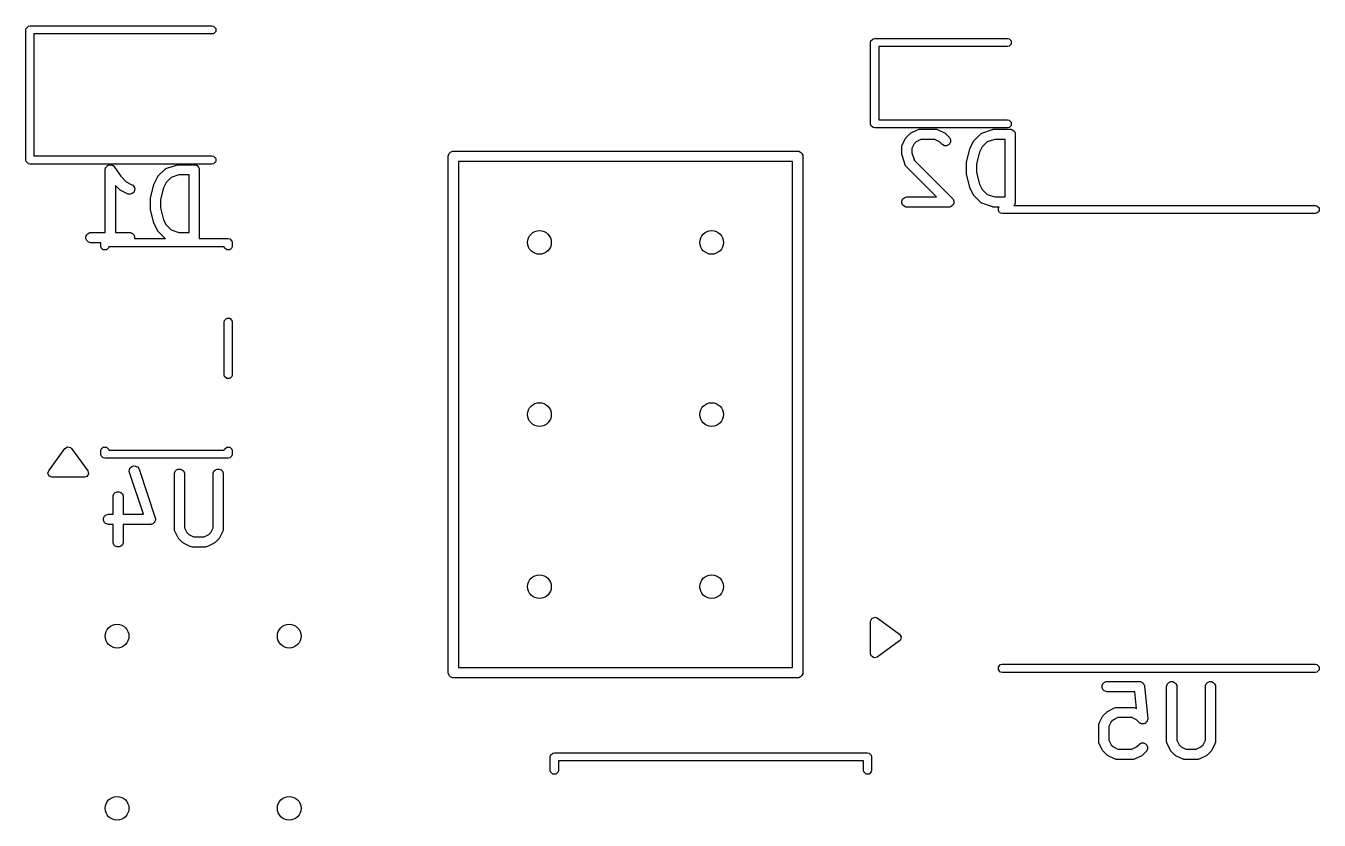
# Model space of a CAD drawing. Extents: x 4.93 to 6.56, y -4.94 to -3.83.
# Drawn here: x 5.813 to 6.564, y -4.442 to -3.98 of the extents above; entities that cross this region are included whole.
import ezdxf

# ---------------------------------------------------------------- set-up
doc = ezdxf.new("R2010")
doc.units = 0
doc.header["$MEASUREMENT"] = 0
doc.layers.add('BLACK', color=7, linetype='CONTINUOUS')

msp = doc.modelspace()

# ---------------------------------------------------------------- linework, layer by layer
at = {"layer": 'BLACK', "linetype": 'CONTINUOUS'}
for p, q in [((5.81343, -3.98277), (5.81361, -3.98187)), ((5.81343, -4.05836), (5.81343, -3.98277)), ((5.81361, -3.98187), (5.81489, -3.98059)), ((5.81489, -3.98059), (5.81579, -3.98041)), ((5.81579, -3.98041), (5.9215, -3.98041)), ((5.9215, -3.98513), (5.81815, -3.98513)), ((5.81815, -3.98513), (5.81815, -4.056)), ((5.9215, -3.98041), (5.9224, -3.98059)), ((5.9224, -3.98495), (5.9215, -3.98513)), ((5.9224, -3.98059), (5.92368, -3.98187)), ((5.92368, -3.98368), (5.9224, -3.98495)), ((5.92368, -3.98187), (5.92368, -3.98368)), ((6.30544, -3.98787), (6.30634, -3.98769)), ((6.30634, -3.98769), (6.38351, -3.98769)), ((6.38351, -3.98769), (6.38441, -3.98787)), ((6.30398, -3.99006), (6.30416, -3.98915)), ((6.30398, -4.0373), (6.30398, -3.99006)), ((6.30416, -3.98915), (6.30544, -3.98787)), ((6.38351, -3.99242), (6.3087, -3.99242)), ((6.3087, -3.99242), (6.3087, -4.03494)), ((6.38441, -3.99224), (6.38351, -3.99242)), ((6.38441, -3.98787), (6.38569, -3.98915)), ((6.38569, -3.99096), (6.38441, -3.99224)), ((6.38569, -3.98915), (6.38569, -3.99096)), ((6.30416, -4.0382), (6.30398, -4.0373)), ((6.30544, -4.03948), (6.30416, -4.0382)), ((6.30634, -4.03966), (6.30544, -4.03948)), ((6.38351, -4.03966), (6.30634, -4.03966)), ((6.3087, -4.03494), (6.38351, -4.03494)), ((6.38351, -4.03494), (6.38441, -4.03512)), ((6.38441, -4.03948), (6.38351, -4.03966)), ((6.38441, -4.03512), (6.38569, -4.0364)), ((6.38569, -4.0382), (6.38441, -4.03948)), ((6.38569, -4.0364), (6.38569, -4.0382)), ((6.32237, -4.04957), (6.32425, -4.04582)), ((6.32425, -4.04582), (6.3244, -4.04558)), ((6.3244, -4.04558), (6.32443, -4.0455)), ((6.32443, -4.0455), (6.3245, -4.04542)), ((6.3245, -4.04542), (6.32456, -4.04533)), ((6.32456, -4.04533), (6.32462, -4.04528)), ((6.32462, -4.04528), (6.3248, -4.04506)), ((6.3248, -4.04506), (6.32668, -4.04318)), ((6.32668, -4.04318), (6.3269, -4.043)), ((6.3269, -4.043), (6.32695, -4.04294)), ((6.32695, -4.04294), (6.32704, -4.04288)), ((6.32704, -4.04288), (6.32712, -4.04281)), ((6.32712, -4.04281), (6.3272, -4.04278)), ((6.3272, -4.04278), (6.32744, -4.04263)), ((6.32744, -4.04263), (6.33119, -4.04075)), ((6.33051, -4.0477), (6.32932, -4.04889)), ((6.33321, -4.04635), (6.33051, -4.0477)), ((6.33119, -4.04075), (6.33173, -4.04055)), ((6.33173, -4.04055), (6.33184, -4.04054)), ((6.33184, -4.04054), (6.33194, -4.0405)), ((6.33194, -4.0405), (6.33251, -4.04044)), ((6.33251, -4.04044), (6.34189, -4.04044)), ((6.34119, -4.04635), (6.33321, -4.04635)), ((6.34389, -4.0477), (6.34119, -4.04635)), ((6.34189, -4.04044), (6.34246, -4.0405)), ((6.34246, -4.0405), (6.34256, -4.04054)), ((6.34256, -4.04054), (6.34267, -4.04055)), ((6.34267, -4.04055), (6.34321, -4.04075)), ((6.34321, -4.04075), (6.34696, -4.04263)), ((6.34542, -4.04923), (6.34389, -4.0477)), ((6.34696, -4.04263), (6.34721, -4.04278)), ((6.34721, -4.04278), (6.34728, -4.04281)), ((6.34728, -4.04281), (6.34736, -4.04288)), ((6.34736, -4.04288), (6.34745, -4.04294)), ((6.34745, -4.04294), (6.3475, -4.043)), ((6.3475, -4.043), (6.34773, -4.04318)), ((6.34773, -4.04318), (6.3496, -4.04506)), ((6.3496, -4.04506), (6.34997, -4.0455)), ((6.34997, -4.0455), (6.35041, -4.04657)), ((6.35041, -4.04772), (6.34997, -4.04878)), ((6.35041, -4.04657), (6.35041, -4.04772)), ((6.36174, -4.05145), (6.36362, -4.0477)), ((6.36362, -4.0477), (6.36377, -4.04745)), ((6.36377, -4.04745), (6.3638, -4.04738)), ((6.3638, -4.04738), (6.36387, -4.0473)), ((6.36387, -4.0473), (6.36393, -4.04721)), ((6.36393, -4.04721), (6.36399, -4.04716)), ((6.36399, -4.04716), (6.36417, -4.04693)), ((6.36417, -4.04693), (6.36792, -4.04318)), ((6.36792, -4.04318), (6.36837, -4.04281)), ((6.36837, -4.04281), (6.36847, -4.04277)), ((6.36847, -4.04277), (6.36855, -4.0427)), ((6.36855, -4.0427), (6.36908, -4.04247)), ((6.3716, -4.04785), (6.36869, -4.05077)), ((6.36908, -4.04247), (6.3747, -4.04059)), ((6.37611, -4.04635), (6.3716, -4.04785)), ((6.3747, -4.04059), (6.37499, -4.04053)), ((6.37499, -4.04053), (6.37506, -4.0405)), ((6.37506, -4.0405), (6.37516, -4.04049)), ((6.37516, -4.04049), (6.37526, -4.04046)), ((6.37526, -4.04046), (6.37534, -4.04047)), ((6.37534, -4.04047), (6.37563, -4.04044)), ((6.37563, -4.04044), (6.38501, -4.04044)), ((6.38205, -4.04635), (6.37611, -4.04635)), ((6.38205, -4.07981), (6.38205, -4.04635)), ((6.38501, -4.04044), (6.38558, -4.0405)), ((6.38558, -4.0405), (6.38665, -4.04094)), ((6.38665, -4.04094), (6.38746, -4.04175)), ((6.38746, -4.04175), (6.3879, -4.04282)), ((6.3879, -4.04282), (6.38796, -4.04339)), ((6.38796, -4.04339), (6.38796, -4.08276)), ((6.05876, -4.05562), (6.0592, -4.05456)), ((6.0592, -4.05456), (6.06002, -4.05374)), ((6.06002, -4.05374), (6.06108, -4.0533)), ((6.06108, -4.0533), (6.06166, -4.05324)), ((6.06166, -4.05324), (6.26166, -4.05324)), ((6.26166, -4.05324), (6.26223, -4.0533)), ((6.26223, -4.0533), (6.2633, -4.05374)), ((6.2633, -4.05374), (6.26411, -4.05456)), ((6.26411, -4.05456), (6.26455, -4.05562)), ((6.32206, -4.05089), (6.32212, -4.05032)), ((6.32206, -4.05464), (6.32206, -4.05089)), ((6.32209, -4.05493), (6.32206, -4.05464)), ((6.32209, -4.05501), (6.32209, -4.05493)), ((6.32211, -4.05511), (6.32209, -4.05501)), ((6.32212, -4.05522), (6.32211, -4.05511)), ((6.32212, -4.05032), (6.32216, -4.05022)), ((6.32215, -4.05529), (6.32212, -4.05522)), ((6.32221, -4.05558), (6.32215, -4.05529)), ((6.32216, -4.05022), (6.32217, -4.05011)), ((6.32217, -4.05011), (6.32237, -4.04957)), ((6.32932, -4.04889), (6.32797, -4.05159)), ((6.32797, -4.05159), (6.32797, -4.05416)), ((6.32797, -4.05416), (6.32947, -4.05867)), ((6.34587, -4.0496), (6.34542, -4.04923)), ((6.34694, -4.05004), (6.34587, -4.0496)), ((6.34809, -4.05004), (6.34694, -4.05004)), ((6.34915, -4.0496), (6.34809, -4.05004)), ((6.34997, -4.04878), (6.34915, -4.0496)), ((6.35965, -4.05955), (6.36152, -4.05205)), ((6.36152, -4.05205), (6.36154, -4.05201)), ((6.36154, -4.05199), (6.36163, -4.05175)), ((6.36154, -4.05201), (6.36154, -4.05199)), ((6.36163, -4.05175), (6.36172, -4.05151)), ((6.36172, -4.05151), (6.36173, -4.05149)), ((6.36173, -4.05149), (6.36174, -4.05145)), ((6.36717, -4.0538), (6.36546, -4.06063)), ((6.36869, -4.05077), (6.36717, -4.0538)), ((5.81361, -4.05927), (5.81343, -4.05836)), ((5.81489, -4.06054), (5.81361, -4.05927)), ((5.81579, -4.06072), (5.81489, -4.06054)), ((5.9215, -4.06072), (5.81579, -4.06072)), ((5.81815, -4.056), (5.9215, -4.056)), ((5.85972, -4.06293), (5.85988, -4.06269)), ((5.85988, -4.06269), (5.85999, -4.06242)), ((5.85999, -4.06242), (5.8602, -4.06222)), ((5.8602, -4.06222), (5.86036, -4.06197)), ((5.86036, -4.06197), (5.8606, -4.06181)), ((5.8606, -4.06181), (5.8608, -4.06161)), ((5.8608, -4.06161), (5.86107, -4.0615)), ((5.86107, -4.0615), (5.86132, -4.06133)), ((5.86132, -4.06133), (5.8616, -4.06128)), ((5.8616, -4.06128), (5.86187, -4.06117)), ((5.86187, -4.06117), (5.86216, -4.06117)), ((5.86216, -4.06117), (5.86245, -4.06111)), ((5.86245, -4.06111), (5.86273, -4.06117)), ((5.86273, -4.06117), (5.86302, -4.06117)), ((5.86302, -4.06117), (5.86329, -4.06128)), ((5.86329, -4.06128), (5.86358, -4.06134)), ((5.86358, -4.06134), (5.86382, -4.0615)), ((5.86382, -4.0615), (5.86409, -4.06161)), ((5.86409, -4.06161), (5.86429, -4.06182)), ((5.86429, -4.06182), (5.86453, -4.06198)), ((5.86453, -4.06198), (5.8649, -4.06242)), ((5.8649, -4.06242), (5.8649, -4.06242)), ((5.8649, -4.06242), (5.8649, -4.06242)), ((5.8649, -4.06242), (5.8649, -4.06243)), ((5.8649, -4.06243), (5.86849, -4.06781)), ((5.89526, -4.06314), (5.90088, -4.06126)), ((5.90088, -4.06126), (5.90117, -4.0612)), ((5.90117, -4.0612), (5.90124, -4.06117)), ((5.90124, -4.06117), (5.90134, -4.06116)), ((5.90134, -4.06116), (5.90145, -4.06113)), ((5.90145, -4.06113), (5.90152, -4.06114)), ((5.90152, -4.06114), (5.90181, -4.06111)), ((5.90181, -4.06111), (5.91119, -4.06111)), ((5.91119, -4.06111), (5.91176, -4.06117)), ((5.91176, -4.06117), (5.91283, -4.06161)), ((5.91283, -4.06161), (5.91364, -4.06242)), ((5.91364, -4.06242), (5.91408, -4.06349)), ((5.9215, -4.056), (5.9224, -4.05618)), ((5.9224, -4.06054), (5.9215, -4.06072)), ((5.9224, -4.05618), (5.92368, -4.05746)), ((5.92368, -4.05927), (5.9224, -4.06054)), ((5.92368, -4.05746), (5.92368, -4.05927)), ((6.0587, -4.0562), (6.05876, -4.05562)), ((6.0587, -4.3562), (6.0587, -4.0562)), ((6.06461, -4.05915), (6.06461, -4.35324)), ((6.2587, -4.05915), (6.06461, -4.05915)), ((6.2587, -4.35324), (6.2587, -4.05915)), ((6.26455, -4.05562), (6.26461, -4.0562)), ((6.26461, -4.0562), (6.26461, -4.3562)), ((6.32409, -4.0612), (6.32221, -4.05558)), ((6.32432, -4.06173), (6.32409, -4.0612)), ((6.32439, -4.06181), (6.32432, -4.06173)), ((6.32443, -4.06191), (6.32439, -4.06181)), ((6.3248, -4.06236), (6.32443, -4.06191)), ((6.34226, -4.07981), (6.3248, -4.06236)), ((6.32947, -4.05867), (6.35147, -4.08068)), ((6.35956, -4.06012), (6.35959, -4.05991)), ((6.35957, -4.06017), (6.35956, -4.06012)), ((6.35956, -4.06027), (6.35957, -4.06017)), ((6.35956, -4.06589), (6.35956, -4.06027)), ((6.35959, -4.05991), (6.35961, -4.05969)), ((6.35961, -4.05969), (6.35963, -4.05965)), ((6.35963, -4.05965), (6.35965, -4.05955)), ((6.36546, -4.06063), (6.36546, -4.06553)), ((5.85949, -4.06406), (5.85955, -4.06349)), ((5.85949, -4.10048), (5.85949, -4.06406)), ((5.85949, -4.06406), (5.85949, -4.06406)), ((5.85949, -4.06406), (5.85949, -4.06406)), ((5.85949, -4.06406), (5.85949, -4.06406)), ((5.85955, -4.06349), (5.85966, -4.06322)), ((5.85966, -4.06322), (5.85972, -4.06293)), ((5.86849, -4.06781), (5.87169, -4.07101)), ((5.88793, -4.07212), (5.8898, -4.06837)), ((5.8898, -4.06837), (5.88996, -4.06812)), ((5.88996, -4.06812), (5.88999, -4.06805)), ((5.88999, -4.06805), (5.89005, -4.06797)), ((5.89005, -4.06797), (5.89011, -4.06788)), ((5.89011, -4.06788), (5.89017, -4.06783)), ((5.89017, -4.06783), (5.89035, -4.0676)), ((5.89035, -4.0676), (5.8941, -4.06385)), ((5.8941, -4.06385), (5.89455, -4.06348)), ((5.89455, -4.06348), (5.89465, -4.06344)), ((5.89465, -4.06344), (5.89473, -4.06337)), ((5.89473, -4.06337), (5.89526, -4.06314)), ((5.89779, -4.06852), (5.89487, -4.07144)), ((5.90229, -4.06702), (5.89779, -4.06852)), ((5.90824, -4.06702), (5.90229, -4.06702)), ((5.90824, -4.10048), (5.90824, -4.06702)), ((5.91408, -4.06349), (5.91414, -4.06406)), ((5.91414, -4.06406), (5.91414, -4.10343)), ((6.35957, -4.06599), (6.35956, -4.06589)), ((6.35956, -4.06604), (6.35957, -4.06599)), ((6.35959, -4.06625), (6.35956, -4.06604)), ((6.35961, -4.06647), (6.35959, -4.06625)), ((6.35963, -4.06651), (6.35961, -4.06647)), ((6.35965, -4.06661), (6.35963, -4.06651)), ((6.36152, -4.07411), (6.35965, -4.06661)), ((6.36546, -4.06553), (6.36717, -4.07236)), ((5.86786, -4.07553), (5.8654, -4.07307)), ((5.8654, -4.07307), (5.8654, -4.10048)), ((5.86808, -4.07571), (5.86786, -4.07553)), ((5.86813, -4.07577), (5.86808, -4.07571)), ((5.86822, -4.07583), (5.86813, -4.07577)), ((5.8683, -4.07589), (5.86822, -4.07583)), ((5.86838, -4.07592), (5.8683, -4.07589)), ((5.86862, -4.07608), (5.86838, -4.07592)), ((5.87237, -4.07795), (5.86862, -4.07608)), ((5.87169, -4.07101), (5.87501, -4.07267)), ((5.87516, -4.07788), (5.87406, -4.07824)), ((5.87501, -4.07267), (5.8755, -4.07298)), ((5.87603, -4.07712), (5.87516, -4.07788)), ((5.8755, -4.07298), (5.87626, -4.07385)), ((5.87654, -4.07609), (5.87603, -4.07712)), ((5.87626, -4.07385), (5.87662, -4.07494)), ((5.87662, -4.07494), (5.87654, -4.07609)), ((5.88583, -4.08022), (5.8877, -4.07272)), ((5.8877, -4.07272), (5.88772, -4.07268)), ((5.88772, -4.07266), (5.88781, -4.07242)), ((5.88772, -4.07268), (5.88772, -4.07266)), ((5.88781, -4.07242), (5.8879, -4.07218)), ((5.8879, -4.07218), (5.88791, -4.07216)), ((5.88791, -4.07216), (5.88793, -4.07212)), ((5.89335, -4.07447), (5.89164, -4.0813)), ((5.89487, -4.07144), (5.89335, -4.07447)), ((6.36154, -4.07415), (6.36152, -4.07411)), ((6.36154, -4.07417), (6.36154, -4.07415)), ((6.36163, -4.07441), (6.36154, -4.07417)), ((6.36172, -4.07465), (6.36163, -4.07441)), ((6.36173, -4.07467), (6.36172, -4.07465)), ((6.36174, -4.07471), (6.36173, -4.07467)), ((6.36362, -4.07846), (6.36174, -4.07471)), ((6.36717, -4.07236), (6.36869, -4.07539)), ((6.36869, -4.07539), (6.3716, -4.07831)), ((5.87291, -4.07816), (5.87237, -4.07795)), ((5.87406, -4.07824), (5.87291, -4.07816)), ((5.88574, -4.08079), (5.88577, -4.08058)), ((5.88575, -4.08084), (5.88574, -4.08079)), ((5.88574, -4.08094), (5.88575, -4.08084)), ((5.88574, -4.08656), (5.88574, -4.08094)), ((5.88577, -4.08058), (5.8858, -4.08036)), ((5.8858, -4.08036), (5.88581, -4.08032)), ((5.88581, -4.08032), (5.88583, -4.08022)), ((5.89164, -4.0813), (5.89164, -4.0862)), ((6.32212, -4.08219), (6.32256, -4.08112)), ((6.32212, -4.08334), (6.32212, -4.08219)), ((6.32256, -4.08441), (6.32212, -4.08334)), ((6.32256, -4.08112), (6.32337, -4.08031)), ((6.32337, -4.08522), (6.32256, -4.08441)), ((6.32337, -4.08031), (6.32444, -4.07987)), ((6.32444, -4.08566), (6.32337, -4.08522)), ((6.32444, -4.07987), (6.32502, -4.07981)), ((6.32502, -4.07981), (6.34226, -4.07981)), ((6.35103, -4.08522), (6.35027, -4.08553)), ((6.35184, -4.08441), (6.35103, -4.08522)), ((6.35147, -4.08068), (6.35184, -4.08112)), ((6.35184, -4.08112), (6.35228, -4.08219)), ((6.35228, -4.08334), (6.35184, -4.08441)), ((6.35228, -4.08219), (6.35228, -4.08334)), ((6.36377, -4.07871), (6.36362, -4.07846)), ((6.3638, -4.07878), (6.36377, -4.07871)), ((6.36387, -4.07886), (6.3638, -4.07878)), ((6.36393, -4.07895), (6.36387, -4.07886)), ((6.36399, -4.079), (6.36393, -4.07895)), ((6.36417, -4.07923), (6.36399, -4.079)), ((6.36792, -4.08298), (6.36417, -4.07923)), ((6.36837, -4.08334), (6.36792, -4.08298)), ((6.36847, -4.08339), (6.36837, -4.08334)), ((6.36855, -4.08345), (6.36847, -4.08339)), ((6.36908, -4.08369), (6.36855, -4.08345)), ((6.3747, -4.08557), (6.36908, -4.08369)), ((6.3716, -4.07831), (6.37611, -4.07981)), ((6.37611, -4.07981), (6.38205, -4.07981)), ((6.38746, -4.08441), (6.38713, -4.08474)), ((6.38713, -4.08474), (6.56225, -4.08474)), ((6.3879, -4.08334), (6.38746, -4.08441)), ((6.38796, -4.08276), (6.3879, -4.08334)), ((6.56225, -4.08474), (6.56315, -4.08492)), ((6.56315, -4.08492), (6.56443, -4.0862)), ((5.88575, -4.08666), (5.88574, -4.08656)), ((5.88574, -4.0867), (5.88575, -4.08666)), ((5.88577, -4.08692), (5.88574, -4.0867)), ((5.8858, -4.08714), (5.88577, -4.08692)), ((5.88581, -4.08718), (5.8858, -4.08714)), ((5.88583, -4.08728), (5.88581, -4.08718)), ((5.8877, -4.09478), (5.88583, -4.08728)), ((5.89164, -4.0862), (5.89335, -4.09303)), ((6.32502, -4.08572), (6.32444, -4.08566)), ((6.34939, -4.08572), (6.32502, -4.08572)), ((6.34996, -4.08566), (6.34939, -4.08572)), ((6.35027, -4.08553), (6.34996, -4.08566)), ((6.37499, -4.08563), (6.3747, -4.08557)), ((6.37506, -4.08566), (6.37499, -4.08563)), ((6.37516, -4.08567), (6.37506, -4.08566)), ((6.37526, -4.08569), (6.37516, -4.08567)), ((6.37534, -4.08569), (6.37526, -4.08569)), ((6.37563, -4.08572), (6.37534, -4.08569)), ((6.37866, -4.08572), (6.37563, -4.08572)), ((6.37818, -4.0862), (6.37866, -4.08572)), ((6.37818, -4.08801), (6.37818, -4.0862)), ((6.37945, -4.08928), (6.37818, -4.08801)), ((6.38036, -4.08946), (6.37945, -4.08928)), ((6.56225, -4.08946), (6.38036, -4.08946)), ((6.56315, -4.08928), (6.56225, -4.08946)), ((6.56443, -4.08801), (6.56315, -4.08928)), ((6.56443, -4.0862), (6.56443, -4.08801)), ((5.88772, -4.09482), (5.8877, -4.09478)), ((5.88772, -4.09484), (5.88772, -4.09482)), ((5.88781, -4.09508), (5.88772, -4.09484)), ((5.8879, -4.09532), (5.88781, -4.09508)), ((5.88791, -4.09534), (5.8879, -4.09532)), ((5.88793, -4.09538), (5.88791, -4.09534)), ((5.8898, -4.09913), (5.88793, -4.09538)), ((5.88996, -4.09938), (5.8898, -4.09913)), ((5.88999, -4.09945), (5.88996, -4.09938)), ((5.89005, -4.09953), (5.88999, -4.09945)), ((5.89011, -4.09962), (5.89005, -4.09953)), ((5.89017, -4.09967), (5.89011, -4.09962)), ((5.89035, -4.0999), (5.89017, -4.09967)), ((5.8941, -4.10365), (5.89035, -4.0999)), ((5.89335, -4.09303), (5.89487, -4.09606)), ((5.89487, -4.09606), (5.89779, -4.09898)), ((5.89779, -4.09898), (5.90229, -4.10048)), ((5.8483, -4.10286), (5.84874, -4.10179)), ((5.8483, -4.10401), (5.8483, -4.10286)), ((5.84874, -4.10507), (5.8483, -4.10401)), ((5.84874, -4.10179), (5.84956, -4.10098)), ((5.84956, -4.10589), (5.84874, -4.10507)), ((5.84956, -4.10098), (5.85062, -4.10054)), ((5.85062, -4.10633), (5.84956, -4.10589)), ((5.85062, -4.10054), (5.8512, -4.10048)), ((5.8512, -4.10639), (5.85062, -4.10633)), ((5.8512, -4.10048), (5.85949, -4.10048)), ((5.85693, -4.10639), (5.8512, -4.10639)), ((5.85693, -4.10836), (5.85693, -4.10639)), ((5.85693, -4.10639), (5.85693, -4.10639)), ((5.8654, -4.10048), (5.87369, -4.10048)), ((5.87369, -4.10048), (5.87427, -4.10054)), ((5.87427, -4.10054), (5.87533, -4.10098)), ((5.87533, -4.10098), (5.87615, -4.10179)), ((5.87615, -4.10179), (5.87659, -4.10286)), ((5.87659, -4.10401), (5.87658, -4.10403)), ((5.87658, -4.10403), (5.89459, -4.10403)), ((5.87659, -4.10286), (5.87659, -4.10401)), ((5.89455, -4.10401), (5.8941, -4.10365)), ((5.89459, -4.10403), (5.89455, -4.10401)), ((5.90229, -4.10048), (5.90824, -4.10048)), ((5.91414, -4.10343), (5.91408, -4.10401)), ((5.91408, -4.10401), (5.91408, -4.10403)), ((5.91408, -4.10403), (5.93095, -4.10403)), ((5.93095, -4.10403), (5.93185, -4.10421)), ((5.93185, -4.10421), (5.93313, -4.10549)), ((5.93313, -4.10549), (5.93331, -4.10639)), ((5.93331, -4.10639), (5.93331, -4.10836)), ((5.85711, -4.10927), (5.85693, -4.10836)), ((5.85839, -4.11054), (5.85711, -4.10927)), ((5.8602, -4.11054), (5.85839, -4.11054)), ((5.86148, -4.10927), (5.8602, -4.11054)), ((5.86158, -4.10876), (5.86148, -4.10927)), ((5.92866, -4.10876), (5.86158, -4.10876)), ((5.92877, -4.10927), (5.92866, -4.10876)), ((5.93004, -4.11054), (5.92877, -4.10927)), ((5.93185, -4.11054), (5.93004, -4.11054)), ((5.93313, -4.10927), (5.93185, -4.11054)), ((5.93331, -4.10836), (5.93313, -4.10927)), ((5.92859, -4.15246), (5.92877, -4.15155)), ((5.92859, -4.18317), (5.92859, -4.15246)), ((5.92877, -4.15155), (5.93004, -4.15027)), ((5.93004, -4.15027), (5.93185, -4.15027)), ((5.93185, -4.15027), (5.93313, -4.15155)), ((5.93313, -4.15155), (5.93331, -4.15246)), ((5.93331, -4.15246), (5.93331, -4.18317)), ((5.92877, -4.18407), (5.92859, -4.18317)), ((5.93004, -4.18535), (5.92877, -4.18407)), ((5.93185, -4.18535), (5.93004, -4.18535)), ((5.93313, -4.18407), (5.93185, -4.18535)), ((5.93331, -4.18317), (5.93313, -4.18407)), ((5.82668, -4.23886), (5.83613, -4.22587)), ((5.83613, -4.22587), (5.83767, -4.22493)), ((5.83767, -4.22493), (5.83942, -4.22535)), ((5.83942, -4.22535), (5.83995, -4.22587)), ((5.83995, -4.22587), (5.84939, -4.23886)), ((5.85693, -4.22726), (5.85711, -4.22636)), ((5.85693, -4.22923), (5.85693, -4.22726)), ((5.85711, -4.22636), (5.85839, -4.22508)), ((5.85839, -4.22508), (5.8602, -4.22508)), ((5.8602, -4.22508), (5.86148, -4.22636)), ((5.86148, -4.22636), (5.86158, -4.22687)), ((5.86158, -4.22687), (5.92866, -4.22687)), ((5.92866, -4.22687), (5.92877, -4.22636)), ((5.92877, -4.22636), (5.93004, -4.22508)), ((5.93004, -4.22508), (5.93185, -4.22508)), ((5.93185, -4.22508), (5.93313, -4.22636)), ((5.93313, -4.22636), (5.93331, -4.22726)), ((5.93331, -4.22726), (5.93331, -4.22923)), ((5.85711, -4.23013), (5.85693, -4.22923)), ((5.85839, -4.23141), (5.85711, -4.23013)), ((5.8593, -4.23159), (5.85839, -4.23141)), ((5.93095, -4.23159), (5.8593, -4.23159)), ((5.93185, -4.23141), (5.93095, -4.23159)), ((5.93313, -4.23013), (5.93185, -4.23141)), ((5.93331, -4.22923), (5.93313, -4.23013)), ((5.82622, -4.24025), (5.82668, -4.23886)), ((5.82692, -4.24192), (5.82622, -4.24025)), ((5.82859, -4.24261), (5.82692, -4.24192)), ((5.84748, -4.24261), (5.82859, -4.24261)), ((5.84887, -4.24216), (5.84748, -4.24261)), ((5.84982, -4.24062), (5.84887, -4.24216)), ((5.84939, -4.23886), (5.84982, -4.24062)), ((5.87344, -4.23933), (5.87353, -4.23818)), ((5.87357, -4.23989), (5.87344, -4.23933)), ((5.87353, -4.23818), (5.87404, -4.23715)), ((5.88165, -4.26413), (5.87357, -4.23989)), ((5.87404, -4.23715), (5.87491, -4.2364)), ((5.87491, -4.2364), (5.87601, -4.23603)), ((5.87601, -4.23603), (5.87715, -4.23611)), ((5.87715, -4.23611), (5.87818, -4.23663)), ((5.87818, -4.23663), (5.87894, -4.2375)), ((5.87894, -4.2375), (5.87918, -4.23803)), ((5.87918, -4.23803), (5.88855, -4.26615)), ((5.89967, -4.24084), (5.89973, -4.24026)), ((5.89967, -4.27271), (5.89967, -4.24084)), ((5.89973, -4.24026), (5.90017, -4.23919)), ((5.90017, -4.23919), (5.90098, -4.23838)), ((5.90098, -4.23838), (5.90205, -4.23794)), ((5.90205, -4.23794), (5.9032, -4.23794)), ((5.9032, -4.23794), (5.90426, -4.23838)), ((5.90426, -4.23838), (5.90508, -4.23919)), ((5.90508, -4.23919), (5.90552, -4.24026)), ((5.90552, -4.24026), (5.90557, -4.24084)), ((5.90557, -4.24084), (5.90557, -4.27201)), ((5.92217, -4.24084), (5.92222, -4.24026)), ((5.92217, -4.27201), (5.92217, -4.24084)), ((5.92222, -4.24026), (5.92266, -4.23919)), ((5.92266, -4.23919), (5.92348, -4.23838)), ((5.92348, -4.23838), (5.92454, -4.23794)), ((5.92454, -4.23794), (5.92569, -4.23794)), ((5.92569, -4.23794), (5.92676, -4.23838)), ((5.92676, -4.23838), (5.92757, -4.23919)), ((5.92757, -4.23919), (5.92801, -4.24026)), ((5.92801, -4.24026), (5.92807, -4.24084)), ((5.92807, -4.24084), (5.92807, -4.27271)), ((5.86405, -4.25396), (5.8641, -4.25338)), ((5.86405, -4.26413), (5.86405, -4.25396)), ((5.8641, -4.25338), (5.86455, -4.25232)), ((5.86455, -4.25232), (5.86536, -4.2515)), ((5.86536, -4.2515), (5.86642, -4.25106)), ((5.86642, -4.25106), (5.86758, -4.25106)), ((5.86758, -4.25106), (5.86864, -4.2515)), ((5.86864, -4.2515), (5.86946, -4.25232)), ((5.86946, -4.25232), (5.8699, -4.25338)), ((5.8699, -4.25338), (5.86995, -4.25396)), ((5.86995, -4.25396), (5.86995, -4.26413)), ((5.85848, -4.26651), (5.85892, -4.26544)), ((5.85892, -4.26544), (5.85974, -4.26463)), ((5.85974, -4.26463), (5.8608, -4.26419)), ((5.8608, -4.26419), (5.86138, -4.26413)), ((5.86138, -4.26413), (5.86405, -4.26413)), ((5.86995, -4.26413), (5.88165, -4.26413)), ((5.85848, -4.26766), (5.85848, -4.26651)), ((5.85892, -4.26872), (5.85848, -4.26766)), ((5.85974, -4.26954), (5.85892, -4.26872)), ((5.8608, -4.26998), (5.85974, -4.26954)), ((5.86138, -4.27003), (5.8608, -4.26998)), ((5.86405, -4.27003), (5.86138, -4.27003)), ((5.86405, -4.28021), (5.86405, -4.27003)), ((5.88575, -4.27003), (5.86995, -4.27003)), ((5.86995, -4.27003), (5.86995, -4.28021)), ((5.88604, -4.27001), (5.88575, -4.27003)), ((5.88612, -4.27001), (5.88604, -4.27001)), ((5.88617, -4.26999), (5.88612, -4.27001)), ((5.88632, -4.26998), (5.88617, -4.26999)), ((5.88676, -4.2698), (5.88632, -4.26998)), ((5.88721, -4.26965), (5.88676, -4.2698)), ((5.88729, -4.26958), (5.88721, -4.26965)), ((5.88739, -4.26954), (5.88729, -4.26958)), ((5.88772, -4.2692), (5.88739, -4.26954)), ((5.88808, -4.26889), (5.88772, -4.2692)), ((5.88813, -4.2688), (5.88808, -4.26889)), ((5.8882, -4.26872), (5.88813, -4.2688)), ((5.88838, -4.26829), (5.8882, -4.26872)), ((5.8886, -4.26786), (5.88838, -4.26829)), ((5.88855, -4.26615), (5.88861, -4.26643)), ((5.88864, -4.26766), (5.8886, -4.26776)), ((5.8886, -4.26776), (5.8886, -4.26786)), ((5.88861, -4.26643), (5.88864, -4.26651)), ((5.88864, -4.26651), (5.88864, -4.26657)), ((5.88864, -4.26657), (5.88868, -4.26671)), ((5.88868, -4.26671), (5.88864, -4.26718)), ((5.88864, -4.26718), (5.88864, -4.26766)), ((5.89973, -4.27328), (5.89967, -4.27271)), ((5.90557, -4.27201), (5.90692, -4.27471)), ((5.92082, -4.27471), (5.92217, -4.27201)), ((5.92807, -4.27271), (5.92801, -4.27328)), ((5.8641, -4.28078), (5.86405, -4.28021)), ((5.86995, -4.28021), (5.8699, -4.28078)), ((5.89977, -4.27338), (5.89973, -4.27328)), ((5.89977, -4.27349), (5.89977, -4.27338)), ((5.89998, -4.27403), (5.89977, -4.27349)), ((5.90185, -4.27778), (5.89998, -4.27403)), ((5.90201, -4.27802), (5.90185, -4.27778)), ((5.90204, -4.2781), (5.90201, -4.27802)), ((5.90211, -4.27818), (5.90204, -4.2781)), ((5.90216, -4.27827), (5.90211, -4.27818)), ((5.90222, -4.27832), (5.90216, -4.27827)), ((5.90241, -4.27854), (5.90222, -4.27832)), ((5.90428, -4.28042), (5.90241, -4.27854)), ((5.90451, -4.2806), (5.90428, -4.28042)), ((5.90456, -4.28066), (5.90451, -4.2806)), ((5.90465, -4.28072), (5.90456, -4.28066)), ((5.90692, -4.27471), (5.90812, -4.2759)), ((5.90812, -4.2759), (5.91082, -4.27725)), ((5.91082, -4.27725), (5.91692, -4.27725)), ((5.91692, -4.27725), (5.91962, -4.2759)), ((5.91962, -4.2759), (5.92082, -4.27471)), ((5.92318, -4.28066), (5.92309, -4.28072)), ((5.92323, -4.2806), (5.92318, -4.28066)), ((5.92346, -4.28042), (5.92323, -4.2806)), ((5.92533, -4.27854), (5.92346, -4.28042)), ((5.92552, -4.27832), (5.92533, -4.27854)), ((5.92558, -4.27827), (5.92552, -4.27832)), ((5.92563, -4.27818), (5.92558, -4.27827)), ((5.9257, -4.2781), (5.92563, -4.27818)), ((5.92573, -4.27802), (5.9257, -4.2781)), ((5.92588, -4.27778), (5.92573, -4.27802)), ((5.92776, -4.27403), (5.92588, -4.27778)), ((5.92797, -4.27349), (5.92776, -4.27403)), ((5.92801, -4.27328), (5.92797, -4.27338)), ((5.92797, -4.27338), (5.92797, -4.27349)), ((5.86455, -4.28185), (5.8641, -4.28078)), ((5.86536, -4.28266), (5.86455, -4.28185)), ((5.86642, -4.2831), (5.86536, -4.28266)), ((5.86758, -4.2831), (5.86642, -4.2831)), ((5.86864, -4.28266), (5.86758, -4.2831)), ((5.86946, -4.28185), (5.86864, -4.28266)), ((5.8699, -4.28078), (5.86946, -4.28185)), ((5.90473, -4.28079), (5.90465, -4.28072)), ((5.9048, -4.28082), (5.90473, -4.28079)), ((5.90505, -4.28097), (5.9048, -4.28082)), ((5.9088, -4.28285), (5.90505, -4.28097)), ((5.90934, -4.28305), (5.9088, -4.28285)), ((5.90945, -4.28306), (5.90934, -4.28305)), ((5.90954, -4.2831), (5.90945, -4.28306)), ((5.91012, -4.28316), (5.90954, -4.2831)), ((5.91762, -4.28316), (5.91012, -4.28316)), ((5.9182, -4.2831), (5.91762, -4.28316)), ((5.91829, -4.28306), (5.9182, -4.2831)), ((5.9184, -4.28305), (5.91829, -4.28306)), ((5.91894, -4.28285), (5.9184, -4.28305)), ((5.92269, -4.28097), (5.91894, -4.28285)), ((5.92294, -4.28082), (5.92269, -4.28097)), ((5.92301, -4.28079), (5.92294, -4.28082)), ((5.92309, -4.28072), (5.92301, -4.28079)), ((6.30398, -4.32628), (6.30467, -4.32461)), ((6.30467, -4.32461), (6.30634, -4.32391)), ((6.30634, -4.32391), (6.30773, -4.32437)), ((6.30773, -4.32437), (6.32072, -4.33381)), ((6.30398, -4.34517), (6.30398, -4.32628)), ((6.32072, -4.33763), (6.30773, -4.34708)), ((6.32072, -4.33381), (6.32167, -4.33536)), ((6.32125, -4.33711), (6.32072, -4.33763)), ((6.32167, -4.33536), (6.32125, -4.33711)), ((6.30443, -4.34656), (6.30398, -4.34517)), ((6.30597, -4.34751), (6.30443, -4.34656)), ((6.30773, -4.34708), (6.30597, -4.34751)), ((6.06461, -4.35324), (6.2587, -4.35324)), ((6.37818, -4.35273), (6.37945, -4.35146)), ((6.37818, -4.35454), (6.37818, -4.35273)), ((6.37945, -4.35582), (6.37818, -4.35454)), ((6.37945, -4.35146), (6.38036, -4.35128)), ((6.38036, -4.35128), (6.56225, -4.35128)), ((6.56225, -4.35128), (6.56315, -4.35146)), ((6.56315, -4.35146), (6.56443, -4.35273)), ((6.56443, -4.35454), (6.56315, -4.35582)), ((6.56443, -4.35273), (6.56443, -4.35454)), ((6.05876, -4.35677), (6.0587, -4.3562)), ((6.0592, -4.35784), (6.05876, -4.35677)), ((6.06002, -4.35865), (6.0592, -4.35784)), ((6.06108, -4.35909), (6.06002, -4.35865)), ((6.06166, -4.35915), (6.06108, -4.35909)), ((6.26166, -4.35915), (6.06166, -4.35915)), ((6.26223, -4.35909), (6.26166, -4.35915)), ((6.2633, -4.35865), (6.26223, -4.35909)), ((6.26411, -4.35784), (6.2633, -4.35865)), ((6.26455, -4.35677), (6.26411, -4.35784)), ((6.26461, -4.3562), (6.26455, -4.35677)), ((6.38036, -4.356), (6.37945, -4.35582)), ((6.56225, -4.356), (6.38036, -4.356)), ((6.43841, -4.36368), (6.43885, -4.36262)), ((6.43885, -4.36262), (6.43967, -4.36181)), ((6.43967, -4.36181), (6.44073, -4.36136)), ((6.44073, -4.36136), (6.44131, -4.36131)), ((6.44131, -4.36131), (6.46005, -4.36131)), ((6.46005, -4.36131), (6.46027, -4.36133)), ((6.46027, -4.36133), (6.46034, -4.36132)), ((6.46034, -4.36132), (6.46041, -4.36134)), ((6.46041, -4.36134), (6.46063, -4.36136)), ((6.46063, -4.36136), (6.46103, -4.36153)), ((6.46103, -4.36153), (6.46144, -4.36165)), ((6.46144, -4.36165), (6.46156, -4.36175)), ((6.46156, -4.36175), (6.46169, -4.36181)), ((6.46169, -4.36181), (6.462, -4.36211)), ((6.462, -4.36211), (6.46233, -4.36238)), ((6.46233, -4.36238), (6.4624, -4.36251)), ((6.4624, -4.36251), (6.46251, -4.36262)), ((6.46251, -4.36262), (6.46267, -4.36302)), ((6.46267, -4.36302), (6.46288, -4.3634)), ((6.47591, -4.36368), (6.47635, -4.36262)), ((6.47635, -4.36262), (6.47716, -4.36181)), ((6.47716, -4.36181), (6.47823, -4.36136)), ((6.47823, -4.36136), (6.47938, -4.36136)), ((6.47938, -4.36136), (6.48044, -4.36181)), ((6.48044, -4.36181), (6.48126, -4.36262)), ((6.48126, -4.36262), (6.4817, -4.36368)), ((6.4984, -4.36368), (6.49884, -4.36262)), ((6.49884, -4.36262), (6.49966, -4.36181)), ((6.49966, -4.36181), (6.50072, -4.36136)), ((6.50072, -4.36136), (6.50188, -4.36136)), ((6.50188, -4.36136), (6.50294, -4.36181)), ((6.50294, -4.36181), (6.50375, -4.36262)), ((6.50375, -4.36262), (6.5042, -4.36368)), ((6.56315, -4.35582), (6.56225, -4.356)), ((6.43841, -4.36484), (6.43841, -4.36368)), ((6.43885, -4.3659), (6.43841, -4.36484)), ((6.43967, -4.36672), (6.43885, -4.3659)), ((6.44073, -4.36716), (6.43967, -4.36672)), ((6.44131, -4.36721), (6.44073, -4.36716)), ((6.45738, -4.36721), (6.44131, -4.36721)), ((6.45836, -4.37698), (6.45738, -4.36721)), ((6.46288, -4.3634), (6.46292, -4.36362)), ((6.46292, -4.36362), (6.46295, -4.36368)), ((6.46295, -4.36368), (6.46295, -4.36376)), ((6.46295, -4.36376), (6.46299, -4.36397)), ((6.46299, -4.36397), (6.46487, -4.38271)), ((6.47585, -4.36426), (6.47591, -4.36368)), ((6.47585, -4.39613), (6.47585, -4.36426)), ((6.4817, -4.36368), (6.48175, -4.36426)), ((6.48175, -4.36426), (6.48175, -4.39543)), ((6.49835, -4.36426), (6.4984, -4.36368)), ((6.49835, -4.39543), (6.49835, -4.36426)), ((6.5042, -4.36368), (6.50425, -4.36426)), ((6.50425, -4.36426), (6.50425, -4.39613)), ((6.44186, -4.37849), (6.44561, -4.37662)), ((6.44561, -4.37662), (6.44615, -4.37641)), ((6.44615, -4.37641), (6.44626, -4.3764)), ((6.44626, -4.3764), (6.44636, -4.37636)), ((6.44636, -4.37636), (6.44693, -4.37631)), ((6.44693, -4.37631), (6.4563, -4.37631)), ((6.4563, -4.37631), (6.45688, -4.37636)), ((6.45688, -4.37636), (6.45698, -4.3764)), ((6.45698, -4.3764), (6.45708, -4.37641)), ((6.45708, -4.37641), (6.45763, -4.37662)), ((6.45763, -4.37662), (6.45836, -4.37698)), ((6.43658, -4.38598), (6.43679, -4.38544)), ((6.43679, -4.38544), (6.43867, -4.38169)), ((6.43867, -4.38169), (6.43882, -4.38144)), ((6.43882, -4.38144), (6.43885, -4.38137)), ((6.43885, -4.38137), (6.43892, -4.38129)), ((6.43892, -4.38129), (6.43897, -4.3812)), ((6.43897, -4.3812), (6.43903, -4.38115)), ((6.43903, -4.38115), (6.43922, -4.38092)), ((6.43922, -4.38092), (6.44109, -4.37905)), ((6.44109, -4.37905), (6.44132, -4.37886)), ((6.44132, -4.37886), (6.44137, -4.3788)), ((6.44137, -4.3788), (6.44146, -4.37874)), ((6.44146, -4.37874), (6.44154, -4.37868)), ((6.44154, -4.37868), (6.44161, -4.37865)), ((6.44161, -4.37865), (6.44186, -4.37849)), ((6.44373, -4.38476), (6.44238, -4.38745)), ((6.44493, -4.38356), (6.44373, -4.38476)), ((6.44763, -4.38221), (6.44493, -4.38356)), ((6.45561, -4.38221), (6.44763, -4.38221)), ((6.45831, -4.38356), (6.45561, -4.38221)), ((6.45984, -4.3851), (6.45831, -4.38356)), ((6.46029, -4.38546), (6.45984, -4.3851)), ((6.46043, -4.38552), (6.46029, -4.38546)), ((6.46054, -4.38561), (6.46043, -4.38552)), ((6.46095, -4.38574), (6.46054, -4.38561)), ((6.46135, -4.3859), (6.46095, -4.38574)), ((6.46264, -4.38585), (6.46251, -4.3859)), ((6.46279, -4.38583), (6.46264, -4.38585)), ((6.46317, -4.38563), (6.46279, -4.38583)), ((6.46357, -4.38546), (6.46317, -4.38563)), ((6.46367, -4.38536), (6.46357, -4.38546)), ((6.46381, -4.38529), (6.46367, -4.38536)), ((6.46408, -4.38495), (6.46381, -4.38529)), ((6.46438, -4.38465), (6.46408, -4.38495)), ((6.46444, -4.38451), (6.46438, -4.38465)), ((6.46454, -4.3844), (6.46444, -4.38451)), ((6.46466, -4.38398), (6.46454, -4.3844)), ((6.46483, -4.38358), (6.46466, -4.38398)), ((6.46487, -4.38329), (6.46483, -4.38344)), ((6.46483, -4.38344), (6.46483, -4.38358)), ((6.46487, -4.38271), (6.46487, -4.38329)), ((6.43648, -4.38676), (6.43654, -4.38618)), ((6.43648, -4.39613), (6.43648, -4.38676)), ((6.43654, -4.38618), (6.43658, -4.38608)), ((6.43658, -4.38608), (6.43658, -4.38598)), ((6.44238, -4.38745), (6.44238, -4.39543)), ((6.4615, -4.3859), (6.46135, -4.3859)), ((6.46164, -4.38595), (6.4615, -4.3859)), ((6.46207, -4.3859), (6.46164, -4.38595)), ((6.46251, -4.3859), (6.46207, -4.3859)), ((6.43654, -4.39671), (6.43648, -4.39613)), ((6.43658, -4.39681), (6.43654, -4.39671)), ((6.43658, -4.39691), (6.43658, -4.39681)), ((6.43679, -4.39745), (6.43658, -4.39691)), ((6.43867, -4.4012), (6.43679, -4.39745)), ((6.44238, -4.39543), (6.44373, -4.39813)), ((6.44373, -4.39813), (6.44493, -4.39933)), ((6.44493, -4.39933), (6.44763, -4.40068)), ((6.44763, -4.40068), (6.45561, -4.40068)), ((6.45561, -4.40068), (6.45831, -4.39933)), ((6.45831, -4.39933), (6.45984, -4.39779)), ((6.45984, -4.39779), (6.46029, -4.39743)), ((6.46029, -4.39743), (6.46135, -4.39699)), ((6.46135, -4.39699), (6.46251, -4.39699)), ((6.46251, -4.39699), (6.46357, -4.39743)), ((6.46357, -4.39743), (6.46438, -4.39824)), ((6.46438, -4.39824), (6.46483, -4.39931)), ((6.46483, -4.40046), (6.46438, -4.40152)), ((6.46483, -4.39931), (6.46483, -4.40046)), ((6.47591, -4.39671), (6.47585, -4.39613)), ((6.47595, -4.39681), (6.47591, -4.39671)), ((6.47595, -4.39691), (6.47595, -4.39681)), ((6.47616, -4.39745), (6.47595, -4.39691)), ((6.47804, -4.4012), (6.47616, -4.39745)), ((6.48175, -4.39543), (6.4831, -4.39813)), ((6.4831, -4.39813), (6.4843, -4.39933)), ((6.4843, -4.39933), (6.487, -4.40068)), ((6.487, -4.40068), (6.4931, -4.40068)), ((6.4931, -4.40068), (6.4958, -4.39933)), ((6.4958, -4.39933), (6.497, -4.39813)), ((6.497, -4.39813), (6.49835, -4.39543)), ((6.50394, -4.39745), (6.50207, -4.4012)), ((6.50415, -4.39691), (6.50394, -4.39745)), ((6.5042, -4.39671), (6.50415, -4.39681)), ((6.50415, -4.39681), (6.50415, -4.39691)), ((6.50425, -4.39613), (6.5042, -4.39671)), ((6.11796, -4.40502), (6.11814, -4.40411)), ((6.11796, -4.41289), (6.11796, -4.40502)), ((6.11814, -4.40411), (6.11941, -4.40283)), ((6.11941, -4.40283), (6.12032, -4.40265)), ((6.12032, -4.40265), (6.30221, -4.40265)), ((6.29985, -4.40738), (6.12268, -4.40738)), ((6.12268, -4.40738), (6.12268, -4.41289)), ((6.29985, -4.41289), (6.29985, -4.40738)), ((6.30221, -4.40265), (6.30311, -4.40283)), ((6.30311, -4.40283), (6.30439, -4.40411)), ((6.30439, -4.40411), (6.30457, -4.40502)), ((6.30457, -4.40502), (6.30457, -4.41289)), ((6.43882, -4.40145), (6.43867, -4.4012)), ((6.43885, -4.40152), (6.43882, -4.40145)), ((6.43892, -4.4016), (6.43885, -4.40152)), ((6.43897, -4.40169), (6.43892, -4.4016)), ((6.43903, -4.40174), (6.43897, -4.40169)), ((6.43922, -4.40197), (6.43903, -4.40174)), ((6.44109, -4.40384), (6.43922, -4.40197)), ((6.44132, -4.40403), (6.44109, -4.40384)), ((6.44137, -4.40409), (6.44132, -4.40403)), ((6.44146, -4.40414), (6.44137, -4.40409)), ((6.44154, -4.40421), (6.44146, -4.40414)), ((6.44161, -4.40424), (6.44154, -4.40421)), ((6.44186, -4.4044), (6.44161, -4.40424)), ((6.44561, -4.40627), (6.44186, -4.4044)), ((6.44615, -4.40648), (6.44561, -4.40627)), ((6.44626, -4.40649), (6.44615, -4.40648)), ((6.44636, -4.40653), (6.44626, -4.40649)), ((6.44693, -4.40658), (6.44636, -4.40653)), ((6.4563, -4.40658), (6.44693, -4.40658)), ((6.45688, -4.40653), (6.4563, -4.40658)), ((6.45698, -4.40649), (6.45688, -4.40653)), ((6.45708, -4.40648), (6.45698, -4.40649)), ((6.45763, -4.40627), (6.45708, -4.40648)), ((6.46138, -4.4044), (6.45763, -4.40627)), ((6.46162, -4.40424), (6.46138, -4.4044)), ((6.46169, -4.40421), (6.46162, -4.40424)), ((6.46178, -4.40414), (6.46169, -4.40421)), ((6.46186, -4.40409), (6.46178, -4.40414)), ((6.46192, -4.40403), (6.46186, -4.40409)), ((6.46214, -4.40384), (6.46192, -4.40403)), ((6.46402, -4.40197), (6.46214, -4.40384)), ((6.46438, -4.40152), (6.46402, -4.40197)), ((6.47819, -4.40145), (6.47804, -4.4012)), ((6.47822, -4.40152), (6.47819, -4.40145)), ((6.47829, -4.4016), (6.47822, -4.40152)), ((6.47834, -4.40169), (6.47829, -4.4016)), ((6.4784, -4.40174), (6.47834, -4.40169)), ((6.47859, -4.40197), (6.4784, -4.40174)), ((6.48046, -4.40384), (6.47859, -4.40197)), ((6.48069, -4.40403), (6.48046, -4.40384)), ((6.48074, -4.40409), (6.48069, -4.40403)), ((6.48083, -4.40414), (6.48074, -4.40409)), ((6.48091, -4.40421), (6.48083, -4.40414)), ((6.48098, -4.40424), (6.48091, -4.40421)), ((6.48123, -4.4044), (6.48098, -4.40424)), ((6.48498, -4.40627), (6.48123, -4.4044)), ((6.48552, -4.40648), (6.48498, -4.40627)), ((6.48563, -4.40649), (6.48552, -4.40648)), ((6.48573, -4.40653), (6.48563, -4.40649)), ((6.4863, -4.40658), (6.48573, -4.40653)), ((6.4938, -4.40658), (6.4863, -4.40658)), ((6.49438, -4.40653), (6.4938, -4.40658)), ((6.49447, -4.40649), (6.49438, -4.40653)), ((6.49458, -4.40648), (6.49447, -4.40649)), ((6.49512, -4.40627), (6.49458, -4.40648)), ((6.49887, -4.4044), (6.49512, -4.40627)), ((6.49912, -4.40424), (6.49887, -4.4044)), ((6.49919, -4.40421), (6.49912, -4.40424)), ((6.49927, -4.40414), (6.49919, -4.40421)), ((6.49936, -4.40409), (6.49927, -4.40414)), ((6.49941, -4.40403), (6.49936, -4.40409)), ((6.49964, -4.40384), (6.49941, -4.40403)), ((6.50151, -4.40197), (6.49964, -4.40384)), ((6.5017, -4.40174), (6.50151, -4.40197)), ((6.50176, -4.40169), (6.5017, -4.40174)), ((6.50181, -4.4016), (6.50176, -4.40169)), ((6.50188, -4.40152), (6.50181, -4.4016)), ((6.50191, -4.40145), (6.50188, -4.40152)), ((6.50207, -4.4012), (6.50191, -4.40145)), ((6.11814, -4.41379), (6.11796, -4.41289)), ((6.11941, -4.41507), (6.11814, -4.41379)), ((6.12122, -4.41507), (6.11941, -4.41507)), ((6.1225, -4.41379), (6.12122, -4.41507)), ((6.12268, -4.41289), (6.1225, -4.41379)), ((6.30003, -4.41379), (6.29985, -4.41289)), ((6.3013, -4.41507), (6.30003, -4.41379)), ((6.30311, -4.41507), (6.3013, -4.41507)), ((6.30439, -4.41379), (6.30311, -4.41507)), ((6.30457, -4.41289), (6.30439, -4.41379))]:
    msp.add_line(p, q, dxfattribs=at)
at = {"layer": 'BLACK'}
for centre in [(6.11166, -4.1062), (6.11166, -4.1062), (6.21166, -4.1062), (6.21166, -4.1062), (6.11166, -4.2062), (6.11166, -4.2062), (6.21166, -4.2062), (6.21166, -4.2062), (6.11166, -4.3062), (6.11166, -4.3062), (6.21166, -4.3062), (6.21166, -4.3062), (5.86638, -4.33494), (5.86638, -4.33494), (5.96638, -4.33494), (5.96638, -4.33494), (5.86638, -4.43494), (5.86638, -4.43494), (5.96638, -4.43494), (5.96638, -4.43494)]:
    msp.add_circle(centre, 0.00689, dxfattribs=at)

doc.saveas('drawing.dxf')
